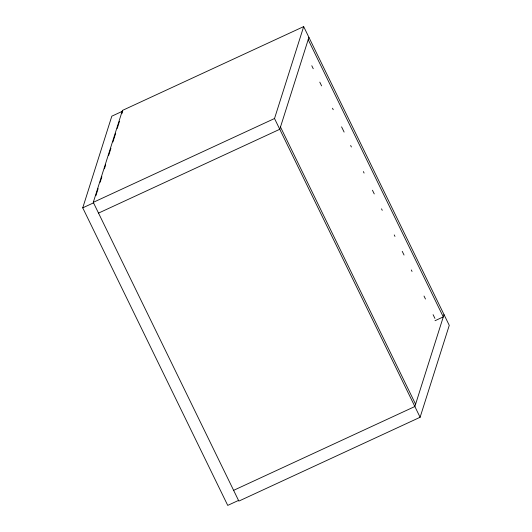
<?xml version="1.0" encoding="UTF-8"?>
<svg xmlns="http://www.w3.org/2000/svg" width="532" height="532" viewBox="0 0 532 532"><rect width="100%" height="100%" fill="white"/><g stroke="black" fill="none" stroke-linecap="round" stroke-linejoin="round"><path stroke-width="0.8" d="M238.615 500.373L227.736 505.4L82.739 207.846L111.82 116.175L122.693 111.148L121.941 113.516M93.286 202.346L122.446 110.423L303.679 26.6L449.261 325.351L420.1 417.274L238.861 501.097L93.286 202.346L274.519 118.523L303.679 26.6M95.873 195.703L98.127 188.594M100.136 182.27L101.885 176.737M104.392 168.837L105.649 164.887M108.654 155.404L110.915 148.288M112.917 141.971L115.677 133.273M117.18 128.531L119.434 121.422M308.919 37.353L279.759 129.283L98.526 213.106M444.021 314.592L414.86 406.521L233.621 490.338M82.739 207.846L93.612 202.818M435.016 320.716L443.289 316.892L308.194 39.654M311.799 65.742L313.248 68.728M319.785 82.141L321.601 85.865M332.5 108.229L333.225 109.718M341.577 126.862L344.118 132.076M350.654 145.489L351.379 146.985M363.369 171.577L364.094 173.066M372.447 190.21L374.262 193.934M381.524 208.843L382.255 210.333M394.239 234.925L394.963 236.421M402.225 251.323L404.047 255.047M411.309 269.957L412.034 271.446M424.017 296.045L425.474 299.024M433.101 314.671L434.917 318.402M280.49 126.982L415.585 404.22M274.519 118.523L420.1 417.274"/></g></svg>
